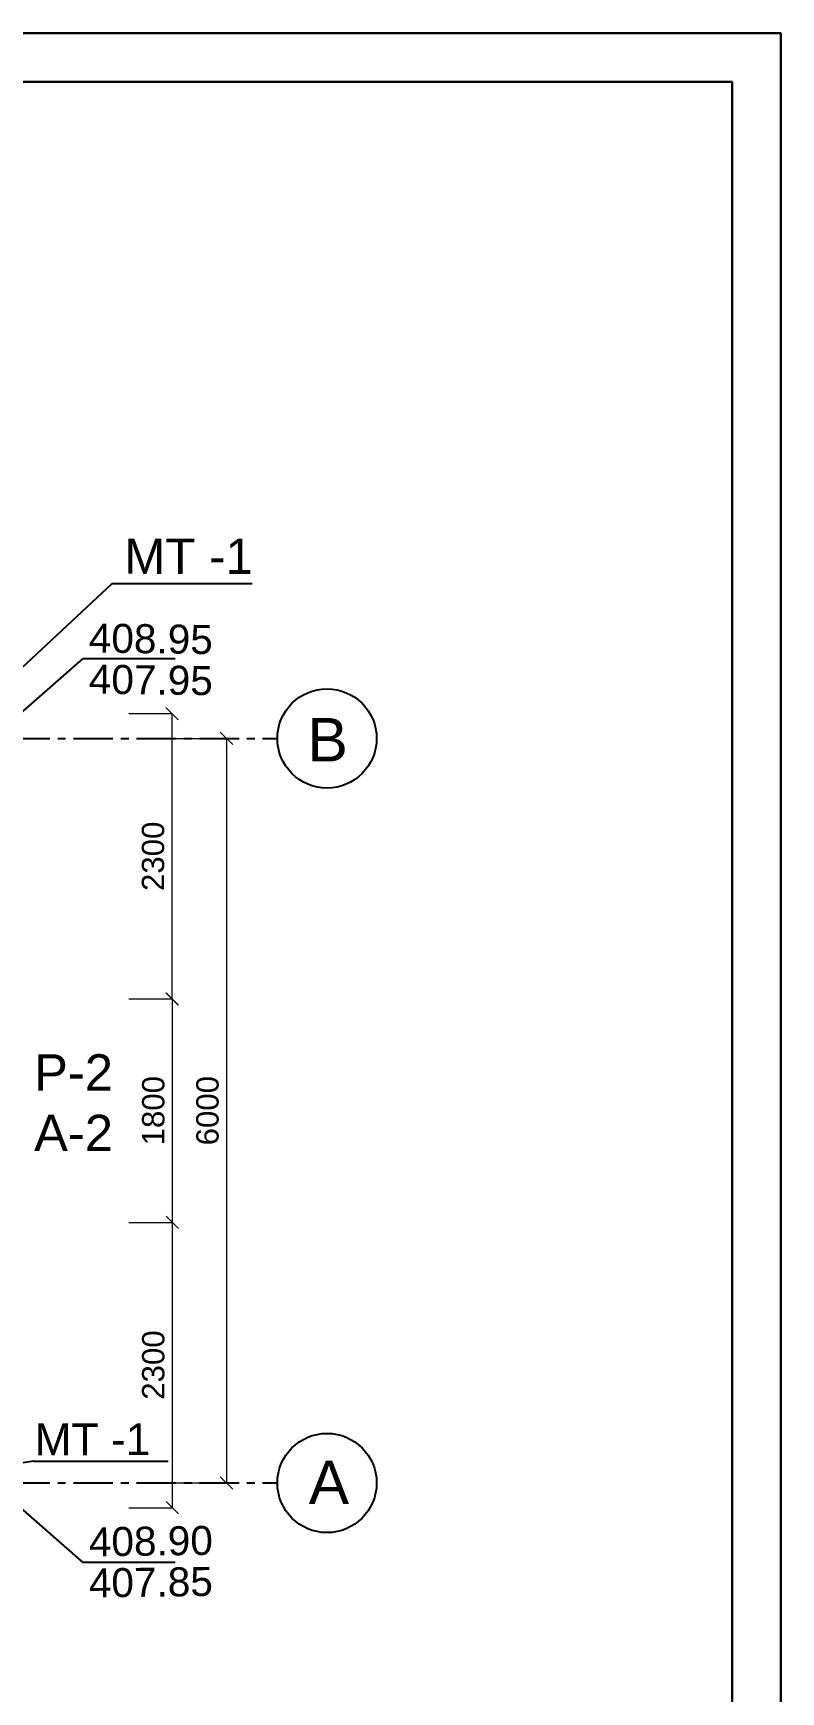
# Model space of a CAD drawing. Header units: millimetres. Extents: x 120281 to 1416367021, y -641565767 to 918373.
# Drawn here: x 1026089 to 1032115, y 847413 to 860779 of the extents above; entities that cross this region are included whole.
import ezdxf

# ---------------------------------------------------------------- set-up
doc = ezdxf.new("R2010")
doc.units = ezdxf.units.MM
doc.linetypes.add('CENTER', pattern=[50.8, 31.75, -6.35, 6.35, -6.35])
for name, color, linetype, lineweight in [('33', 7, 'Continuous', 35), ('Layer2', 7, 'Continuous', 13), ('Xar. ölcülər.-1', 230, 'Continuous', 15), ('Yazı', 7, 'Continuous', 15), ('оси', 85, 'CENTER', 9), ('размер', 90, 'Continuous', 40), ('размер 1', 6, 'Continuous', 15)]:
    doc.layers.add(name, color=color, linetype=linetype, lineweight=lineweight)
doc.styles.add('ARIAL', font='arial.ttf')
doc.styles.add('Arial-065-0', font='arial.ttf', dxfattribs={"width": 0.65})
doc.styles.get("Standard").update_dxf_attribs({"font": 'arial.ttf'})
doc.styles.add('Standart', font='arial.ttf')
doc.styles.add('style5', font='times.ttf', dxfattribs={"height": 400})
doc.styles.add('Times New  Roman', font='times.ttf')
doc.dimstyles.new('250', dxfattribs={"dimtxt": 370, "dimasz": 100, "dimexe": 1.25, "dimexo": 0.625, "dimgap": 60, "dimtad": 1, "dimtxsty": 'Times New  Roman', "dimblk": 'OBLIQUE', "dimcen": 2.5, "dimadec": 0, "dimazin": 0, "dimtfac": 1, "dimtix": 1, "dimtmove": 0, "dimatfit": 3, "dimldrblk": 'OBLIQUE', "dimfxl": 1, "dimlwd": 0, "dimlwe": 0, "dimarcsym": 0})

# ---------------------------------------------------------------- blocks, each defined once
blk = doc.blocks.new('_Oblique')
at = {"color": 0, "linetype": 'ByBlock', "lineweight": -2}
blk.add_line((-0.5, -0.5), (0.5, 0.5), dxfattribs=at)
blk = doc.blocks.new('*D396')
at = {"layer": 'Defpoints', "color": 0, "lineweight": 53, "transparency": 16777216}
for p in [(1026859, 855296), (1026859, 852996), (1027208, 852996)]:
    blk.add_point(p, dxfattribs=at)
at = {"layer": 'Xar. ölcülər.-1', "color": 0, "lineweight": 0, "transparency": 16777216}
for p, q in [((1026859, 855296), (1027209, 855296)), ((1027208, 855296), (1027208, 852996)), ((1026859, 852996), (1027209, 852996))]:
    blk.add_line(p, q, dxfattribs=at)
at = {"layer": 'Xar. ölcülər.-1', "color": 0, "lineweight": 0, "transparency": 16777216, "xscale": 100, "yscale": 100, "zscale": 100}
for p, rotation in [((1027208, 855296), 90), ((1027208, 852996), 270)]:
    blk.add_blockref('_Oblique', p, dxfattribs=dict(at, rotation=rotation))
at = {"layer": 'Xar. ölcülər.-1', "color": 0, "lineweight": 20, "transparency": 16777216, "insert": (1027056, 854146), "char_height": 180, "attachment_point": 5, "rotation": 90, "style": 'ARIAL'}
blk.add_mtext('2300', dxfattribs=at)
blk = doc.blocks.new('*D397')
at = {"layer": 'Defpoints', "color": 0, "lineweight": 53, "transparency": 16777216}
for p in [(1026859, 852996), (1026859, 851196), (1027210, 851196)]:
    blk.add_point(p, dxfattribs=at)
at = {"layer": 'Xar. ölcülər.-1', "color": 0, "lineweight": 0, "transparency": 16777216}
for p, q in [((1026859, 852996), (1027211, 852996)), ((1027210, 852996), (1027210, 851196)), ((1026859, 851196), (1027211, 851196))]:
    blk.add_line(p, q, dxfattribs=at)
at = {"layer": 'Xar. ölcülər.-1', "color": 0, "lineweight": 0, "transparency": 16777216, "xscale": 100, "yscale": 100, "zscale": 100}
for p, rotation in [((1027210, 852996), 90), ((1027210, 851196), 270)]:
    blk.add_blockref('_Oblique', p, dxfattribs=dict(at, rotation=rotation))
at = {"layer": 'Xar. ölcülər.-1', "color": 0, "lineweight": 20, "transparency": 16777216, "insert": (1027058, 852096), "char_height": 180, "attachment_point": 5, "rotation": 90, "style": 'ARIAL'}
blk.add_mtext('1800', dxfattribs=at)
blk = doc.blocks.new('*D398')
at = {"layer": 'Defpoints', "color": 0, "lineweight": 53, "transparency": 16777216}
for p in [(1026859, 851196), (1026859, 848896), (1027210, 848896)]:
    blk.add_point(p, dxfattribs=at)
at = {"layer": 'Xar. ölcülər.-1', "color": 0, "lineweight": 0, "transparency": 16777216}
for p, q in [((1026859, 851196), (1027211, 851196)), ((1027210, 851196), (1027210, 848896)), ((1026859, 848896), (1027211, 848896))]:
    blk.add_line(p, q, dxfattribs=at)
at = {"layer": 'Xar. ölcülər.-1', "color": 0, "lineweight": 0, "transparency": 16777216, "xscale": 100, "yscale": 100, "zscale": 100}
for p, rotation in [((1027210, 851196), 90), ((1027210, 848896), 270)]:
    blk.add_blockref('_Oblique', p, dxfattribs=dict(at, rotation=rotation))
at = {"layer": 'Xar. ölcülər.-1', "color": 0, "lineweight": 20, "transparency": 16777216, "insert": (1027058, 850046), "char_height": 180, "attachment_point": 5, "rotation": 90, "style": 'ARIAL'}
blk.add_mtext('2300', dxfattribs=at)
blk = doc.blocks.new('*D399')
at = {"layer": 'Defpoints', "color": 0, "lineweight": 53, "transparency": 16777216}
for p in [(1027205, 855096), (1027210, 849096), (1027647, 849096)]:
    blk.add_point(p, dxfattribs=at)
at = {"layer": 'Xar. ölcülər.-1', "color": 0, "lineweight": 0, "transparency": 16777216}
for p, q in [((1027205, 855096), (1027648, 855096)), ((1027647, 855096), (1027647, 849096)), ((1027210, 849096), (1027648, 849096))]:
    blk.add_line(p, q, dxfattribs=at)
at = {"layer": 'Xar. ölcülər.-1', "color": 0, "lineweight": 0, "transparency": 16777216, "xscale": 100, "yscale": 100, "zscale": 100}
for p, rotation in [((1027647, 855096), 90), ((1027647, 849096), 270)]:
    blk.add_blockref('_Oblique', p, dxfattribs=dict(at, rotation=rotation))
at = {"layer": 'Xar. ölcülər.-1', "color": 0, "lineweight": 20, "transparency": 16777216, "insert": (1027495, 852096), "char_height": 180, "attachment_point": 5, "rotation": 90, "style": 'ARIAL'}
blk.add_mtext('6000', dxfattribs=at)

msp = doc.modelspace()

# ---------------------------------------------------------------- linework, layer by layer
at = {"color": 0}
for p, q in [((1026721.82904, 856341.56171, 0), (1025386.4847, 855095.73555, 0)), ((1027854.07429, 856341.00828, 0), (1026721.82904, 856341.56171, 0)), ((1026091.71441, 849271.98197, 0), (1025786.53679, 849223.90272, 0)), ((1026091.71441, 849271.98197, 0), (1027176.11, 849272.51201, 0))]:
    msp.add_line(p, q, dxfattribs=at)
at = {"layer": 'Layer2', "color": 0, "lineweight": 25}
for p, q in [((1025986.53679, 855295.82721, 0), (1026489.92039, 855737.14975, 0)), ((1027234.80922, 855737.63782, 0), (1026489.92039, 855737.14975, 0)), ((1025986.53679, 848895.82721, 0), (1026489.92039, 848454.50467, 0)), ((1027234.80922, 848454.0166, 0), (1026489.92039, 848454.50467, 0))]:
    msp.add_line(p, q, dxfattribs=at)
at = {"layer": 'оси', "color": 0, "lineweight": 25, "ltscale": 10}
for p, q in [((1005586.53679, 855095.82721, 0), (1028057.31964, 855095.82721, 0)), ((1005586.53679, 849095.82721, 0), (1028057.31964, 849095.82721, 0))]:
    msp.add_line(p, q, dxfattribs=at)
at = {"layer": 'размер', "color": 0, "lineweight": 25}
for centre in [(1028457.31964, 855095.82721, 0), (1028457.31964, 849095.82721, 0)]:
    msp.add_circle(centre, 400, dxfattribs=at)
at = {"layer": 'размер 1', "color": 0, "lineweight": 30, "elevation": 0}
for points in [[(999168.13571, 860779.10126), (1032114.88946, 860779.10126), (1032114.88946, 837481.03969), (999168.13571, 837481.03969)], [(1000737.02875, 860386.878), (1031722.6662, 860386.878), (1031722.6662, 837873.26295), (1000737.02875, 837873.26295)]]:
    msp.add_lwpolyline(points, close=True, dxfattribs=at)

# ---------------------------------------------------------------- texts
at = {"layer": '33', "color": 0, "lineweight": -3, "style": 'Standart'}
for insert, char_height, width, attachment_point, rotation in [((1026823.4288, 857338.81027, 0), 379.2017771, 8900.4529151, 1, 359.95512739), ((1027033.15518, 850145.0992, 0), 341.2815994, 7450.9386209, 3, 0.04487261)]:
    msp.add_mtext('{\\fArial|b0|i0|c238|p34;\\P\\H0.75x;MT -1}', dxfattribs=dict(at, insert=insert, char_height=char_height, width=width, attachment_point=attachment_point, rotation=rotation))
at = {"layer": 'Layer2', "color": 0, "lineweight": 25, "char_height": 233.963714, "style": 'style5'}
for s, insert, attachment_point, rotation in [('{\\fArial|b0|i0|c0|p34;408.95}', (1026539.34338, 856022.30799, 0), 1, 359.253098645), ('{\\fArial|b0|i0|c0|p34;407.95}', (1026539.34338, 855691.02172, 0), 1, 359.253098645), ('{\\fArial|b0|i0|c0|p34;408.90}', (1026539.34338, 848500.6327, 0), 7, 0.746901355), ('{\\fArial|b0|i0|c0|p34;407.85}', (1026539.34338, 848169.34642, 0), 7, 0.746901355)]:
    msp.add_mtext_dynamic_manual_height_columns(s, width=801.2630838, gutter_width=1169.81857, heights=[0], dxfattribs=dict(at, insert=insert, attachment_point=attachment_point, rotation=rotation))
at = {"layer": 'Yazı', "color": 0, "insert": (1026414.50803, 852160.56275, 0), "char_height": 292.5, "attachment_point": 5, "style": 'Arial-065-0'}
msp.add_mtext('\\A2;{\\fArial|b0|i0|c238|p34;\\W1;P-2\\PA-2}', dxfattribs=at)
at = {"layer": 'размер', "color": 0, "lineweight": 25}
for s, p in [('B', (1028299.75262, 854910.21222, 0)), ('А', (1028309.54116, 848925.22243, 0))]:
    msp.add_text(s, height=350, dxfattribs=at).set_placement(p)

# ---------------------------------------------------------------- dimensions: what is measured, and where the dimension line sits
at = {"layer": 'Xar. ölcülər.-1', "color": 0, "lineweight": 20}
for base, p1, p2, picture, middle in [((1027208.38696, 852995.82721, 0), (1026858.55409, 855295.82721, 0), (1026858.55409, 852995.82721, 0), '*D396', (1027056.42243, 854145.82721, 0)), ((1027646.57855, 849095.82721, 0), (1027204.63696, 855095.82721, 0), (1027209.63696, 849095.82721, 0), '*D399', (1027494.67541, 852095.82721, 0)), ((1027209.63696, 851195.82721, 0), (1026858.55409, 852995.82721, 0), (1026858.55409, 851195.82721, 0), '*D397', (1027057.73383, 852095.82721, 0)), ((1027209.63696, 848895.82721, 0), (1026858.55409, 851195.82721, 0), (1026858.55409, 848895.82721, 0), '*D398', (1027057.67243, 850045.82721, 0))]:
    dim = msp.add_linear_dim(base=base, p1=p1, p2=p2, angle=90, dimstyle='250', override={"dimtxt": 180, "dimexe": 1, "dimtxsty": 'ARIAL'}, dxfattribs=at)
    dim.commit()
    dim.dimension.update_dxf_attribs({"geometry": picture, "text_midpoint": middle})

doc.saveas('drawing.dxf')
